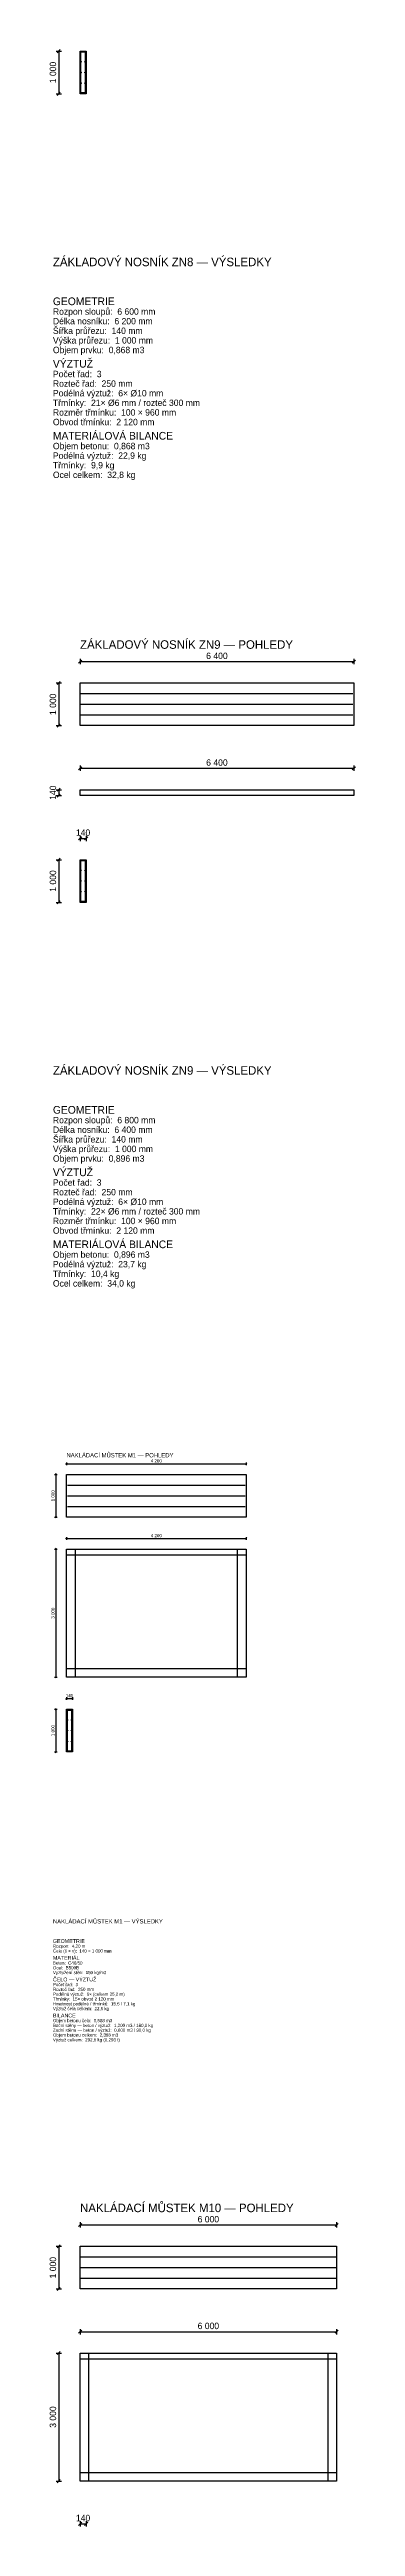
# Model space of a CAD drawing. Header units: millimetres. Extents: x -309 to 21690, y -1871722 to 127.
# Drawn here: x -77 to 7072, y -817969 to -759948 of the extents above; entities that cross this region are included whole.
import ezdxf
from ezdxf.enums import TextEntityAlignment as Align

# ---------------------------------------------------------------- set-up
doc = ezdxf.new("R2010")
doc.units = ezdxf.units.MM
for name, color, linetype in [('OPTICORS_BETON', 7, 'CONTINUOUS'), ('OPTICORS_KOTY', 3, 'CONTINUOUS'), ('OPTICORS_VYZTUZ', 1, 'CONTINUOUS')]:
    doc.layers.add(name, color=color, linetype=linetype)

msp = doc.modelspace()

# ---------------------------------------------------------------- linework, layer by layer
at = {"layer": 'OPTICORS_BETON'}
for points in [[(635, -759985), (775, -759985), (775, -760985), (635, -760985)], [(635, -774785), (7035, -774785), (7035, -775785), (635, -775785)], [(635, -777285), (7035, -777285), (7035, -777425), (635, -777425)], [(635, -778925), (775, -778925), (775, -779925), (635, -779925)], [(317.5, -793325), (4517.5, -793325), (4517.5, -794325), (317.5, -794325)], [(317.5, -795075), (4517.5, -795075), (4517.5, -795215), (317.5, -795215)], [(317.5, -795075), (517.5, -795075), (517.5, -798075), (317.5, -798075)], [(4317.5, -795075), (4517.5, -795075), (4517.5, -798075), (4317.5, -798075)], [(317.5, -797875), (4517.5, -797875), (4517.5, -798075), (317.5, -798075)], [(317.5, -798825), (457.5, -798825), (457.5, -799825), (317.5, -799825)], [(635, -811406.25), (6635, -811406.25), (6635, -812406.25), (635, -812406.25)], [(635, -813906.25), (6635, -813906.25), (6635, -814046.25), (635, -814046.25)], [(635, -813906.25), (835, -813906.25), (835, -816906.25), (635, -816906.25)], [(6435, -813906.25), (6635, -813906.25), (6635, -816906.25), (6435, -816906.25)], [(635, -816706.25), (6635, -816706.25), (6635, -816906.25), (635, -816906.25)]]:
    msp.add_lwpolyline(points, close=True, dxfattribs=at)
at = {"layer": 'OPTICORS_KOTY'}
for p, q in [((72.5, -759985), (197.5, -759985)), ((97.5, -760022.5), (172.5, -759947.5)), ((135, -759985), (135, -760985)), ((72.5, -760985), (197.5, -760985)), ((97.5, -761022.5), (172.5, -760947.5)), ((597.5, -774322.5), (672.5, -774247.5)), ((635, -774222.5), (635, -774347.5)), ((635, -774285), (7035, -774285)), ((6997.5, -774322.5), (7072.5, -774247.5)), ((7035, -774222.5), (7035, -774347.5)), ((72.5, -774785), (197.5, -774785)), ((97.5, -774822.5), (172.5, -774747.5)), ((135, -774785), (135, -775785)), ((72.5, -775785), (197.5, -775785)), ((97.5, -775822.5), (172.5, -775747.5)), ((597.5, -776822.5), (672.5, -776747.5)), ((635, -776722.5), (635, -776847.5)), ((635, -776785), (7035, -776785)), ((6997.5, -776822.5), (7072.5, -776747.5)), ((7035, -776722.5), (7035, -776847.5)), ((72.5, -777285), (197.5, -777285)), ((72.5, -777425), (197.5, -777425)), ((97.5, -777322.5), (172.5, -777247.5)), ((97.5, -777462.5), (172.5, -777387.5)), ((135, -777285), (135, -777425)), ((597.5, -778462.5), (672.5, -778387.5)), ((635, -778362.5), (635, -778487.5)), ((635, -778425), (775, -778425)), ((737.5, -778462.5), (812.5, -778387.5)), ((775, -778362.5), (775, -778487.5)), ((72.5, -778925), (197.5, -778925)), ((97.5, -778962.5), (172.5, -778887.5)), ((135, -778925), (135, -779925)), ((72.5, -779925), (197.5, -779925)), ((97.5, -779962.5), (172.5, -779887.5)), ((298.75, -793093.75), (336.25, -793056.25)), ((317.5, -793043.75), (317.5, -793106.25)), ((317.5, -793075), (4517.5, -793075)), ((4498.75, -793093.75), (4536.25, -793056.25)), ((4517.5, -793043.75), (4517.5, -793106.25)), ((36.25, -793325), (98.75, -793325)), ((48.75, -793343.75), (86.25, -793306.25)), ((67.5, -793325), (67.5, -794325)), ((48.75, -794343.75), (86.25, -794306.25)), ((36.25, -794325), (98.75, -794325)), ((298.75, -794843.75), (336.25, -794806.25)), ((317.5, -794793.75), (317.5, -794856.25)), ((317.5, -794825), (4517.5, -794825)), ((4498.75, -794843.75), (4536.25, -794806.25)), ((4517.5, -794793.75), (4517.5, -794856.25)), ((36.25, -795075), (98.75, -795075)), ((48.75, -795093.75), (86.25, -795056.25)), ((67.5, -795075), (67.5, -798075)), ((36.25, -798075), (98.75, -798075)), ((48.75, -798093.75), (86.25, -798056.25)), ((36.25, -798825), (98.75, -798825)), ((48.75, -798843.75), (86.25, -798806.25)), ((67.5, -798825), (67.5, -799825)), ((298.75, -798593.75), (336.25, -798556.25)), ((317.5, -798543.75), (317.5, -798606.25)), ((317.5, -798575), (457.5, -798575)), ((438.75, -798593.75), (476.25, -798556.25)), ((457.5, -798543.75), (457.5, -798606.25)), ((36.25, -799825), (98.75, -799825)), ((48.75, -799843.75), (86.25, -799806.25)), ((597.5, -810943.75), (672.5, -810868.75)), ((635, -810843.75), (635, -810968.75)), ((635, -810906.25), (6635, -810906.25)), ((6597.5, -810943.75), (6672.5, -810868.75)), ((6635, -810843.75), (6635, -810968.75)), ((72.5, -811406.25), (197.5, -811406.25)), ((97.5, -811443.75), (172.5, -811368.75)), ((135, -811406.25), (135, -812406.25)), ((72.5, -812406.25), (197.5, -812406.25)), ((97.5, -812443.75), (172.5, -812368.75)), ((597.5, -813443.75), (672.5, -813368.75)), ((635, -813343.75), (635, -813468.75)), ((635, -813406.25), (6635, -813406.25)), ((6597.5, -813443.75), (6672.5, -813368.75)), ((6635, -813343.75), (6635, -813468.75)), ((72.5, -813906.25), (197.5, -813906.25)), ((97.5, -813943.75), (172.5, -813868.75)), ((135, -813906.25), (135, -816906.25)), ((72.5, -816906.25), (197.5, -816906.25)), ((97.5, -816943.75), (172.5, -816868.75)), ((597.5, -817943.75), (672.5, -817868.75)), ((635, -817843.75), (635, -817968.75)), ((635, -817906.25), (775, -817906.25)), ((737.5, -817943.75), (812.5, -817868.75)), ((775, -817843.75), (775, -817968.75))]:
    msp.add_line(p, q, dxfattribs=at)
at = {"layer": 'OPTICORS_VYZTUZ'}
for p, q in [((655, -775035), (7015, -775035)), ((655, -775285), (7015, -775285)), ((655, -775535), (7015, -775535)), ((337.5, -793575), (4497.5, -793575)), ((337.5, -793825), (4497.5, -793825)), ((337.5, -794075), (4497.5, -794075)), ((655, -811656.25), (6615, -811656.25)), ((655, -811906.25), (6615, -811906.25)), ((655, -812156.25), (6615, -812156.25))]:
    msp.add_line(p, q, dxfattribs=at)
for points in [[(655, -760005), (755, -760005), (755, -760965), (655, -760965)], [(655, -778945), (755, -778945), (755, -779905), (655, -779905)], [(337.5, -798845), (437.5, -798845), (437.5, -799805), (337.5, -799805)]]:
    msp.add_lwpolyline(points, close=True, dxfattribs=at)
for centre in [(660, -760235), (660, -760485), (750, -760235), (750, -760485), (660, -760735), (750, -760735), (660, -779175), (750, -779175), (660, -779425), (660, -779675), (750, -779425), (750, -779675), (342.5, -799075), (342.5, -799325), (432.5, -799075), (432.5, -799325), (342.5, -799575), (432.5, -799575)]:
    msp.add_circle(centre, 5, dxfattribs=at)

# ---------------------------------------------------------------- texts
at = {"layer": 'OPTICORS_KOTY'}
for s, height, p in [('1 000', 150, (0, -760485)), ('1 000', 150, (0, -775285)), ('140', 150, (0, -777355)), ('1 000', 150, (0, -779425)), ('1 000', 75, (0, -793825)), ('3 000', 75, (0, -796575)), ('1 000', 75, (0, -799325)), ('1 000', 150, (0, -811906.25)), ('3 000', 150, (0, -815406.25))]:
    msp.add_text(s, height=height, rotation=90, dxfattribs=at).set_placement(p, align=Align.MIDDLE)
for s, height, p in [('ZÁKLADOVÝ NOSNÍK ZN8 — VÝSLEDKY', 200, (0, -765022.5)), ('GEOMETRIE', 180, (0, -765935)), ('Šířka průřezu:  140 mm', 150, (0, -766610)), ('Rozpon sloupů:  6 600 mm', 150, (0, -766160)), ('Délka nosníku:  6 200 mm', 150, (0, -766385)), ('Výška průřezu:  1 000 mm', 150, (0, -766835)), ('Objem prvku:  0,868 m3', 150, (0, -767060)), ('VÝZTUŽ', 180, (0, -767397.5)), ('Počet řad:  3', 150, (0, -767622.5)), ('Třmínky:  21× %%c6 mm / rozteč 300 mm', 150, (0, -768297.5)), ('Rozteč řad:  250 mm', 150, (0, -767847.5)), ('Podélná výztuž:  6× %%c10 mm', 150, (0, -768072.5)), ('Obvod třmínku:  2 120 mm', 150, (0, -768747.5)), ('Rozměr třmínku:  100 × 960 mm', 150, (0, -768522.5)), ('Objem betonu:  0,868 m3', 150, (0, -769310)), ('MATERIÁLOVÁ BILANCE', 180, (0, -769085)), ('Třmínky:  9,9 kg', 150, (0, -769760)), ('Ocel celkem:  32,8 kg', 150, (0, -769985)), ('Podélná výztuž:  22,9 kg', 150, (0, -769535)), ('ZÁKLADOVÝ NOSNÍK ZN9 — POHLEDY', 200, (635, -773985)), ('ZÁKLADOVÝ NOSNÍK ZN9 — VÝSLEDKY', 200, (0, -783962.5)), ('GEOMETRIE', 180, (0, -784875)), ('Rozpon sloupů:  6 800 mm', 150, (0, -785100)), ('Výška průřezu:  1 000 mm', 150, (0, -785775)), ('Šířka průřezu:  140 mm', 150, (0, -785550)), ('Délka nosníku:  6 400 mm', 150, (0, -785325)), ('VÝZTUŽ', 180, (0, -786337.5)), ('Objem prvku:  0,896 m3', 150, (0, -786000)), ('Počet řad:  3', 150, (0, -786562.5)), ('Rozteč řad:  250 mm', 150, (0, -786787.5)), ('Třmínky:  22× %%c6 mm / rozteč 300 mm', 150, (0, -787237.5)), ('Podélná výztuž:  6× %%c10 mm', 150, (0, -787012.5)), ('Rozměr třmínku:  100 × 960 mm', 150, (0, -787462.5)), ('Obvod třmínku:  2 120 mm', 150, (0, -787687.5)), ('MATERIÁLOVÁ BILANCE', 180, (0, -788025)), ('Objem betonu:  0,896 m3', 150, (0, -788250)), ('Podélná výztuž:  23,7 kg', 150, (0, -788475)), ('Třmínky:  10,4 kg', 150, (0, -788700)), ('Ocel celkem:  34,0 kg', 150, (0, -788925)), ('NAKLÁDACÍ MŮSTEK M1 — POHLEDY', 100, (317.5, -792925)), ('NAKLÁDACÍ MŮSTEK M1 — VÝSLEDKY', 100, (0, -803843.75)), ('Čelo (š × v):  140 × 1 000 mm', 75, (0, -804525)), ('GEOMETRIE', 90, (0, -804300)), ('Rozpon:  4,20 m', 75, (0, -804412.5)), ('Beton:  C40/50', 75, (0, -804806.25)), ('MATERIÁL', 90, (0, -804693.75)), ('Vyztužení stěn:  150 kg/m3', 75, (0, -805031.25)), ('Ocel:  B500B', 75, (0, -804918.75)), ('ČELO — VÝZTUŽ', 90, (0, -805200)), ('Počet řad:  3', 75, (0, -805312.5)), ('Výztuž čela celkem:  22,6 kg', 75, (0, -805875)), ('Třmínky:  15× obvod 2 120 mm', 75, (0, -805650)), ('Rozteč řad:  250 mm', 75, (0, -805425)), ('Podélná výztuž:  6× (celkem 25,2 m)', 75, (0, -805537.5)), ('Hmotnost podélné / třmínků:  15,5 / 7,1 kg', 75, (0, -805762.5)), ('Zadní stěna — beton / výztuž:  0,600 m3 / 90,0 kg', 75, (0, -806381.25)), ('Objem betonu čela:  0,588 m3', 75, (0, -806156.25)), ('Objem betonu celkem:  2,388 m3', 75, (0, -806493.75)), ('Boční stěny — beton / výztuž:  1,200 m3 / 180,0 kg', 75, (0, -806268.75)), ('BILANCE', 90, (0, -806043.75)), ('Výztuž celkem:  292,6 kg (0,293 t)', 75, (0, -806606.25)), ('NAKLÁDACÍ MŮSTEK M10 — POHLEDY', 200, (635, -810606.25))]:
    msp.add_text(s, height=height, dxfattribs=at).set_placement(p)
for s, height, p in [('6 400', 150, (3835, -774150)), ('6 400', 150, (3835, -776650)), ('140', 150, (705, -778290)), ('4 200', 75, (2417.5, -793007.5)), ('4 200', 75, (2417.5, -794757.5)), ('140', 75, (387.5, -798507.5)), ('6 000', 150, (3635, -810771.25)), ('6 000', 150, (3635, -813271.25)), ('140', 150, (705, -817771.25))]:
    msp.add_text(s, height=height, dxfattribs=at).set_placement(p, align=Align.MIDDLE)

doc.saveas('drawing.dxf')
